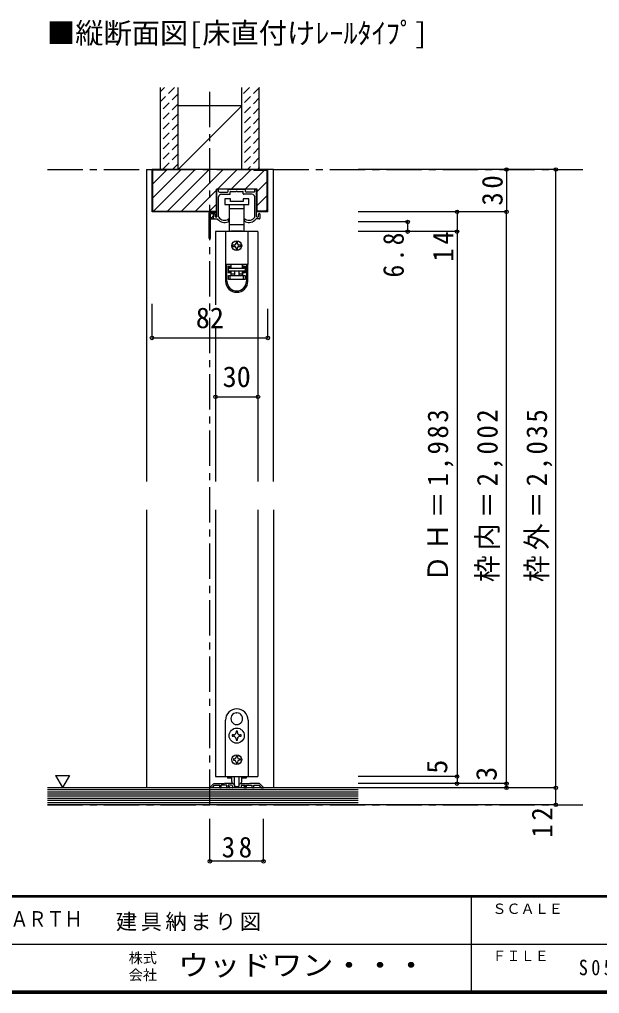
# Model space of a CAD drawing. Units: millimetres at full size, sheet at 1:5; details may follow other scales. Extents: x -973 to 977, y -718 to 696.
# Drawn here: x 155 to 566, y -701 to -11 of the extents above; entities that cross this region are included whole.
import ezdxf
from ezdxf.enums import TextEntityAlignment as Align

# ---------------------------------------------------------------- set-up
doc = ezdxf.new("R2010")
doc.units = ezdxf.units.MM
doc.header["$LTSCALE"] = 5
doc.header["$PDMODE"] = 32
doc.header["$PDSIZE"] = 2.5
doc.linetypes.add('CHAIN1', pattern=[8, 5, -1, 1, -1])
doc.linetypes.add('DASHED1', pattern=[1.8, 1.2, -0.6])
for name, color, linetype in [('0-1_通り芯', 4, 'CHAIN1'), ('0-2_柱', 3, 'Continuous'), ('0-3_仕上げ', 2, 'Continuous'), ('0-4_枠', 3, 'Continuous'), ('0-6_扉', 6, 'Continuous'), ('0-7_金物', 7, 'Continuous'), ('0-A_文字', 7, 'Continuous'), ('0-B_寸法', 7, 'Continuous'), ('0-C_ハッチ', 4, 'DASHED1'), ('F-1_枠', 6, 'Continuous'), ('F-A_文字', 7, 'Continuous')]:
    doc.layers.add(name, color=color, linetype=linetype)
doc.styles.add('HG明朝B', font='')
doc.styles.add('ＭＳ ゴシック', font='')
doc.styles.get('HG明朝B').set_extended_font_data('HG明朝B')
doc.styles.get('ＭＳ ゴシック').set_extended_font_data('MS Gothic')

msp = doc.modelspace()

# ---------------------------------------------------------------- linework, layer by layer
at = {"layer": '0-1_通り芯'}
for p, q in [((289.986, -567.167), (289.986, -59.167)), ((174.986, -117.167), (553.986, -117.167)), ((174.986, -567.167), (553.986, -567.167))]:
    msp.add_line(p, q, dxfattribs=at)
at = {"layer": '0-2_柱', "color": 7}
msp.add_line((312.486, -72.167), (267.486, -117.167), dxfattribs=at)
at = {"layer": '0-2_柱'}
for p, q in [((312.486, -72.167), (267.486, -72.167)), ((312.486, -117.167), (267.486, -117.167))]:
    msp.add_line(p, q, dxfattribs=at)
at = {"layer": '0-3_仕上げ'}
for p, q in [((254.986, -117.167), (254.986, -59.167)), ((267.486, -117.167), (267.486, -59.167)), ((312.486, -117.167), (312.486, -59.167)), ((324.986, -117.167), (324.986, -59.167)), ((394.986, -555.167), (174.986, -555.167)), ((394.986, -567.167), (174.986, -567.167))]:
    msp.add_line(p, q, dxfattribs=at)
at = {"layer": '0-3_仕上げ', "color": 7}
for p, q in [((394.986, -556.667), (174.986, -556.667)), ((394.986, -558.167), (174.986, -558.167)), ((394.986, -559.667), (174.986, -559.667)), ((394.986, -561.167), (174.986, -561.167)), ((394.986, -562.667), (174.986, -562.667)), ((394.986, -564.167), (174.986, -564.167)), ((394.986, -565.667), (174.986, -565.667))]:
    msp.add_line(p, q, dxfattribs=at)
at = {"layer": '0-4_枠', "color": 4}
for p, q in [((244.986, -117.167), (244.986, -338.167)), ((244.986, -117.167), (248.986, -117.167)), ((244.986, -358.167), (244.986, -555.167)), ((334.986, -358.167), (334.986, -555.167))]:
    msp.add_line(p, q, dxfattribs=at)
at = {"layer": '0-4_枠'}
for p, q in [((330.986, -117.167), (248.986, -117.167)), ((248.986, -147.167), (248.986, -117.167)), ((258.986, -117.667), (258.986, -117.167)), ((320.986, -117.667), (320.986, -117.167)), ((330.986, -147.167), (330.986, -117.167)), ((258.986, -117.667), (249.486, -117.667)), ((249.486, -146.667), (249.486, -117.667)), ((320.986, -117.667), (330.486, -117.667)), ((330.486, -146.667), (330.486, -117.667)), ((294.586, -147.167), (294.586, -131.167)), ((294.586, -147.167), (248.986, -147.167)), ((249.486, -146.667), (294.586, -146.667)), ((330.486, -146.667), (323.386, -146.667)), ((330.986, -147.167), (323.386, -147.167))]:
    msp.add_line(p, q, dxfattribs=at)
at = {"layer": '0-4_枠', "color": 4}
msp.add_lwpolyline([(334.986, -338.167), (334.986, -117.167), (330.986, -117.167)], dxfattribs=at)
at = {"layer": '0-4_枠'}
msp.add_lwpolyline([(323.386, -147.167), (323.386, -131.167), (294.586, -131.167)], dxfattribs=at)
at = {"layer": '0-6_扉'}
for p, q in [((323.986, -161.167), (323.986, -338.167)), ((293.986, -228.071), (293.986, -338.167)), ((293.986, -358.167), (293.986, -547.167)), ((323.986, -358.167), (323.986, -547.167)), ((293.986, -547.167), (323.986, -547.167))]:
    msp.add_line(p, q, dxfattribs=at)
msp.add_lwpolyline([(323.986, -161.167), (293.986, -161.167), (293.986, -213.143)], dxfattribs=at)
at = {"layer": '0-7_金物'}
for p, q in [((294.986, -150.467), (294.986, -131.667)), ((295.486, -131.167), (295.686, -131.167)), ((296.186, -132.667), (296.186, -131.667)), ((296.186, -150.79), (296.186, -136.667)), ((296.686, -133.167), (302.336, -133.167)), ((298.186, -134.667), (304.036, -134.667)), ((302.836, -132.667), (302.836, -131.667)), ((303.336, -131.167), (314.636, -131.167)), ((304.336, -134.367), (304.336, -132.967)), ((304.636, -132.667), (308.686, -132.667)), ((308.686, -132.667), (308.986, -132.367)), ((308.986, -132.367), (309.286, -132.667)), ((309.286, -132.667), (313.336, -132.667)), ((317.486, -137.867), (313.486, -137.867)), ((313.636, -134.367), (313.636, -132.967)), ((319.786, -134.667), (313.936, -134.667)), ((315.136, -132.667), (315.136, -131.667)), ((321.286, -133.167), (315.636, -133.167)), ((321.786, -132.667), (321.786, -131.667)), ((321.786, -150.79), (321.786, -136.667)), ((322.486, -131.167), (322.286, -131.167)), ((322.986, -150.467), (322.986, -131.667)), ((303.736, -144.867), (308.986, -144.867)), ((308.986, -144.867), (314.236, -144.867)), ((314.236, -144.867), (314.236, -141.867)), ((314.236, -156.467), (314.236, -144.867)), ((289.386, -165.867), (289.386, -147.867)), ((289.886, -147.367), (294.486, -147.367)), ((290.386, -150.867), (290.386, -148.867)), ((290.686, -151.167), (291.486, -151.167)), ((290.886, -148.367), (293.486, -148.367)), ((292.486, -151.867), (292.486, -148.967)), ((293.686, -150.467), (293.686, -149.367)), ((293.986, -148.867), (293.986, -149.967)), ((294.486, -150.967), (294.186, -150.967)), ((323.486, -150.967), (323.786, -150.967)), ((324.286, -150.467), (324.286, -149.367)), ((325.486, -151.667), (325.486, -148.967)), ((290.386, -165.867), (290.386, -152.467)), ((290.686, -152.167), (292.186, -152.167)), ((292.986, -152.167), (295.285, -152.167)), ((303.486, -153.25), (303.486, -152.667)), ((308.986, -156.467), (303.736, -156.467)), ((303.736, -156.467), (303.736, -160.867)), ((314.236, -156.467), (308.986, -156.467)), ((314.236, -160.867), (314.236, -156.467)), ((314.486, -153.25), (314.486, -152.667)), ((324.986, -152.167), (322.687, -152.167)), ((316.886, -161.167), (301.086, -161.167)), ((301.086, -161.167), (301.086, -184.467)), ((303.736, -160.867), (304.986, -160.867)), ((304.986, -160.867), (304.986, -161.167)), ((312.986, -160.867), (304.986, -160.867)), ((312.986, -160.867), (314.236, -160.867)), ((312.986, -161.167), (312.986, -160.867)), ((316.886, -161.167), (316.886, -184.467)), ((307.486, -170.667), (306.486, -170.667)), ((306.486, -171.667), (307.486, -171.667)), ((308.486, -168.667), (308.486, -169.667)), ((309.486, -169.667), (309.486, -168.667)), ((311.486, -170.667), (310.486, -170.667)), ((310.486, -171.667), (311.486, -171.667)), ((308.486, -172.667), (308.486, -173.667)), ((309.486, -173.667), (309.486, -172.667)), ((316.886, -184.467), (301.086, -184.467)), ((301.086, -184.467), (301.086, -184.567)), ((302.086, -184.567), (301.086, -184.567)), ((301.086, -184.567), (301.086, -196.267)), ((304.786, -184.567), (302.086, -184.567)), ((302.086, -196.267), (302.086, -184.567)), ((302.886, -185.567), (302.886, -190.267)), ((302.886, -185.567), (304.786, -185.567)), ((304.086, -184.567), (304.086, -184.467)), ((304.786, -184.567), (304.786, -185.567)), ((304.986, -186.667), (304.986, -184.467)), ((312.986, -184.467), (312.986, -186.667)), ((315.886, -184.567), (313.186, -184.567)), ((313.186, -185.567), (313.186, -184.567)), ((313.186, -186.567), (313.186, -185.567)), ((313.186, -185.567), (315.086, -185.567)), ((313.886, -184.467), (313.886, -184.567)), ((315.086, -190.267), (315.086, -185.567)), ((315.886, -184.567), (315.886, -196.267)), ((316.886, -184.567), (315.886, -184.567)), ((316.886, -184.467), (316.886, -184.567)), ((316.886, -196.267), (316.886, -184.567)), ((302.886, -189.267), (304.786, -189.267)), ((304.786, -190.267), (302.886, -190.267)), ((303.086, -186.667), (303.086, -187.167)), ((304.986, -186.667), (303.086, -186.667)), ((303.086, -187.167), (314.886, -187.167)), ((303.086, -189.167), (303.086, -187.167)), ((314.886, -189.167), (303.086, -189.167)), ((303.086, -192.167), (304.086, -192.167)), ((304.086, -192.167), (313.886, -192.167)), ((304.086, -192.167), (304.086, -195.167)), ((304.786, -189.267), (304.786, -190.267)), ((304.786, -190.267), (304.786, -192.167)), ((304.986, -191.167), (304.986, -189.167)), ((307.486, -189.167), (307.486, -192.167)), ((310.486, -189.167), (310.486, -192.167)), ((310.486, -191.167), (312.986, -191.167)), ((314.886, -186.667), (312.986, -186.667)), ((315.086, -186.567), (313.186, -186.567)), ((315.086, -190.267), (313.186, -190.267)), ((313.186, -192.167), (313.186, -190.267)), ((313.886, -192.167), (314.886, -192.167)), ((314.886, -187.167), (314.886, -186.667)), ((314.886, -187.167), (314.886, -189.167)), ((314.886, -192.167), (314.886, -195.167)), ((313.886, -195.167), (304.086, -195.167)), ((308.887, -502.018), (308.986, -502.117)), ((309.085, -502.018), (308.986, -502.117)), ((300.986, -547.167), (300.986, -507.167)), ((305.344, -508.156), (305.479, -508.192)), ((305.443, -508.327), (305.479, -508.192)), ((312.629, -508.156), (312.494, -508.192)), ((312.53, -508.327), (312.494, -508.192)), ((316.986, -507.167), (316.986, -547.167)), ((309.486, -515.967), (309.486, -515.017)), ((305.836, -517.667), (305.836, -518.667)), ((306.786, -517.667), (305.836, -517.667)), ((305.836, -518.667), (306.786, -518.667)), ((308.486, -520.367), (308.486, -521.317)), ((308.486, -521.317), (309.486, -521.317)), ((309.486, -521.317), (309.486, -520.367)), ((306.586, -534.667), (306.586, -535.667)), ((307.186, -534.667), (306.586, -534.667)), ((306.586, -535.667), (307.186, -535.667)), ((308.486, -532.767), (308.486, -533.367)), ((308.486, -532.767), (309.486, -532.767)), ((308.486, -536.967), (308.486, -537.567)), ((309.486, -537.567), (308.486, -537.567)), ((309.486, -532.767), (309.486, -533.367)), ((309.486, -536.967), (309.486, -537.567)), ((310.786, -534.667), (311.386, -534.667)), ((311.386, -535.667), (310.786, -535.667)), ((311.386, -534.667), (311.386, -535.667)), ((300.986, -547.167), (316.986, -547.167)), ((302.386, -547.167), (302.386, -548.367)), ((305.519, -548.367), (302.386, -548.367)), ((305.486, -550.588), (305.486, -547.167)), ((307.486, -553.788), (307.486, -547.167)), ((310.486, -547.167), (310.486, -553.788)), ((315.586, -548.367), (312.454, -548.367)), ((312.486, -550.588), (312.486, -547.167)), ((315.586, -547.167), (315.586, -548.367)), ((307.786, -554.088), (310.186, -554.088))]:
    msp.add_line(p, q, dxfattribs=at)
at = {"layer": '0-7_金物', "color": 3}
for p, q in [((292.411, -552.46), (290.045, -554.825)), ((291.786, -555.167), (290.186, -555.167)), ((291.986, -554.581), (293.201, -553.367)), ((291.986, -554.967), (291.986, -554.581)), ((293.118, -552.167), (299.686, -552.167)), ((293.201, -553.367), (296.986, -553.367)), ((296.986, -554.867), (296.986, -553.367)), ((297.286, -555.167), (297.686, -555.167)), ((297.986, -554.867), (297.986, -553.367)), ((305.758, -552.167), (300.286, -552.167)), ((303.586, -555.167), (302.286, -555.167)), ((305.386, -553.367), (302.986, -553.367)), ((302.986, -553.367), (302.986, -554.367)), ((303.586, -554.367), (302.986, -554.367)), ((305.886, -553.867), (305.886, -554.867)), ((305.911, -552.191), (307.04, -552.555)), ((311.786, -555.167), (306.186, -555.167)), ((307.386, -553.031), (307.386, -554.067)), ((307.686, -554.367), (310.286, -554.367)), ((310.586, -553.031), (310.586, -554.067)), ((312.061, -552.191), (310.933, -552.555)), ((312.086, -553.867), (312.086, -554.867)), ((312.215, -552.167), (317.686, -552.167)), ((312.586, -553.367), (314.986, -553.367)), ((314.386, -554.367), (314.986, -554.367)), ((314.386, -555.167), (315.686, -555.167)), ((314.986, -553.367), (314.986, -554.367)), ((315.986, -554.867), (315.986, -553.367)), ((315.986, -553.367), (319.986, -553.367)), ((324.855, -552.167), (318.286, -552.167)), ((319.986, -554.867), (319.986, -553.367)), ((320.686, -555.167), (320.286, -555.167)), ((320.986, -553.367), (324.772, -553.367)), ((320.986, -554.867), (320.986, -553.367)), ((325.986, -554.581), (324.772, -553.367)), ((325.562, -552.46), (327.928, -554.825)), ((325.986, -554.967), (325.986, -554.581)), ((326.186, -555.167), (327.786, -555.167))]:
    msp.add_line(p, q, dxfattribs=at)
at = {"layer": '0-7_金物'}
for points in [[(300.486, -141.867), (308.986, -141.867), (317.486, -141.867), (317.486, -137.867)], [(313.486, -137.867), (313.486, -139.867), (304.486, -139.867), (304.486, -137.867), (300.486, -137.867), (300.486, -141.867)], [(303.736, -141.867), (303.736, -144.867), (303.736, -156.467)], [(304.786, -185.567), (304.786, -186.567), (302.886, -186.567)], [(304.086, -195.167), (303.086, -195.167), (303.086, -192.167)], [(304.986, -192.167), (304.986, -191.167), (307.486, -191.167)], [(312.986, -189.167), (312.986, -191.167), (312.986, -192.167)], [(313.186, -190.267), (313.186, -189.267), (315.086, -189.267)], [(314.886, -195.167), (313.886, -195.167), (313.886, -192.167)], [(309.486, -515.017), (308.486, -515.017), (308.486, -515.967)], [(311.186, -518.667), (312.136, -518.667), (312.136, -517.667), (311.186, -517.667)]]:
    msp.add_lwpolyline(points, dxfattribs=at)
at = {"layer": '0-7_金物', "color": 3}
for points in [[(301.986, -554.867), (301.986, -553.367), (297.986, -553.367)], [(299.686, -552.167), (299.986, -552.467), (300.286, -552.167)], [(318.286, -552.167), (317.986, -552.467), (317.686, -552.167)]]:
    msp.add_lwpolyline(points, dxfattribs=at)
at = {"layer": '0-7_金物'}
for centre, radius in [((308.986, -171.167), 3.5), ((308.986, -518.167), 5.35), ((308.986, -535.167), 3.5)]:
    msp.add_circle(centre, radius, dxfattribs=at)
for centre, radius, start, end in [((295.486, -131.667), 0.5, 90, 180), ((295.686, -131.667), 0.5, 0, 90), ((296.686, -132.667), 0.5, 180, 270), ((298.186, -136.667), 2, 90, 180), ((302.336, -132.667), 0.5, 270, 0), ((303.336, -131.667), 0.5, 90, 180), ((304.036, -134.367), 0.3, 270, 0), ((304.636, -132.967), 0.3, 90, 180), ((313.336, -132.967), 0.3, 0, 90), ((313.936, -134.367), 0.3, 180, 270), ((314.636, -131.667), 0.5, 0, 90), ((315.636, -132.667), 0.5, 180, 270), ((319.786, -136.667), 2, 0, 90), ((321.286, -132.667), 0.5, 270, 0), ((322.286, -131.667), 0.5, 90, 180), ((322.486, -131.667), 0.5, 0, 90), ((289.886, -147.867), 0.5, 90, 180), ((290.886, -148.867), 0.5, 90, 180), ((290.686, -150.867), 0.3, 180, 270), ((291.986, -151.167), 0.5, 0, 180), ((293.086, -148.967), 0.6, 0, 180), ((292.986, -151.667), 0.5, 180, 270.00019), ((293.486, -148.867), 0.5, 0, 90), ((293.686, -149.167), 0.2, 270, 90), ((294.186, -150.467), 0.5, 180, 270), ((293.986, -150.167), 0.2, 90, 270), ((294.486, -150.367), 0.5, 180, 0), ((294.486, -147.867), 0.5, 0, 90), ((294.486, -150.467), 0.5, 270, 0), ((296.486, -150.79), 0.3, 180, 213.92311), ((300.386, -148.167), 5, 213.92311, 301.89079), ((317.586, -148.167), 5, 238.10921, 326.07689), ((321.486, -150.79), 0.3, 326.07689, 0), ((323.486, -150.467), 0.5, 180, 270), ((323.786, -150.467), 0.5, 270, 0), ((324.286, -149.167), 0.2, 90, 270), ((324.886, -148.967), 0.6, 0, 180), ((324.986, -151.667), 0.5, 269.99981, 0), ((290.686, -152.467), 0.3, 90, 180), ((292.186, -151.867), 0.3, 270, 0), ((296.986, -151.115), 2, 211.73927, 220.92587), ((300.386, -148.167), 6.5, 220.92587, 292.44644), ((302.486, -153.25), 1, 292.44644, 0), ((303.186, -152.667), 0.3, 0, 121.89079), ((314.786, -152.667), 0.3, 58.10921, 180), ((315.486, -153.25), 1, 180, 247.55356), ((317.586, -148.167), 6.5, 247.55356, 319.07413), ((320.986, -151.115), 2, 319.07413, 328.26073), ((289.886, -165.867), 0.5, 180, 0), ((306.486, -171.167), 0.5, 90, 180), ((306.486, -171.167), 0.5, 180, 270), ((307.486, -169.667), 1, 270, 0), ((307.486, -172.667), 1, 0, 90), ((308.986, -168.667), 0.5, 90, 180), ((308.986, -168.667), 0.5, 0, 90), ((310.486, -169.667), 1, 180, 270), ((310.486, -172.667), 1, 90, 180), ((311.486, -171.167), 0.5, 0, 90), ((311.486, -171.167), 0.5, 270, 0), ((308.986, -173.667), 0.5, 180, 270), ((308.986, -173.667), 0.5, 270, 0), ((308.986, -196.267), 7.9, 180, 0), ((308.986, -196.267), 6.9, 180, 0), ((308.986, -507.167), 8, 0, 180), ((308.986, -506.167), 4.15, 91.3645, 208.6355), ((308.986, -506.167), 4.15, 331.3645, 88.6355), ((308.986, -506.167), 4.15, 211.3645, 328.6355), ((306.786, -515.967), 1.7, 270, 0), ((311.186, -515.967), 1.7, 180, 270), ((306.786, -520.367), 1.7, 0, 90), ((311.186, -520.367), 1.7, 90, 180), ((307.186, -533.367), 1.3, 270, 0), ((307.186, -536.967), 1.3, 0, 90), ((310.786, -533.367), 1.3, 180, 270), ((310.786, -536.967), 1.3, 90, 180), ((307.486, -550.588), 2, 180, 264.78409), ((310.486, -550.588), 2, 275.21591, 0), ((307.286, -552.779), 0.2, 0, 84.78409), ((307.786, -553.788), 0.3, 180, 270), ((310.186, -553.788), 0.3, 270, 0), ((310.686, -552.779), 0.2, 95.21591, 180)]:
    msp.add_arc(centre, radius, start, end, dxfattribs=at)
at = {"layer": '0-7_金物', "color": 3}
for centre, radius, start, end in [((290.186, -554.967), 0.2, 135, 270), ((291.786, -554.967), 0.2, 270, 0), ((293.118, -553.167), 1, 90, 135), ((297.286, -554.867), 0.3, 180, 270), ((297.686, -554.867), 0.3, 270, 0), ((302.286, -554.867), 0.3, 180, 270), ((303.586, -554.767), 0.4, 0, 90), ((303.586, -554.767), 0.4, 270, 0), ((305.386, -553.867), 0.5, 0, 90), ((305.758, -552.667), 0.5, 72.1213, 90), ((306.186, -554.867), 0.3, 180, 270), ((306.886, -553.031), 0.5, 0, 72.1213), ((307.686, -554.067), 0.3, 180, 270), ((310.286, -554.067), 0.3, 270, 0), ((311.086, -553.031), 0.5, 107.8787, 180), ((311.786, -554.867), 0.3, 270, 0), ((312.215, -552.667), 0.5, 90, 107.8787), ((312.586, -553.867), 0.5, 90, 180), ((314.386, -554.767), 0.4, 90, 180), ((314.386, -554.767), 0.4, 180, 270), ((315.686, -554.867), 0.3, 270, 0), ((320.286, -554.867), 0.3, 180, 270), ((320.686, -554.867), 0.3, 270, 0), ((324.855, -553.167), 1, 45, 90), ((326.186, -554.967), 0.2, 180, 270), ((327.786, -554.967), 0.2, 270, 45)]:
    msp.add_arc(centre, radius, start, end, dxfattribs=at)
at = {"layer": '0-A_文字'}
for p, q in [((180.551, -546.353), (190.551, -546.353)), ((180.551, -546.353), (185.551, -555.013)), ((190.551, -546.353), (185.551, -555.013))]:
    msp.add_line(p, q, dxfattribs=at)
at = {"layer": '0-B_寸法', "color": 4}
for p, q in [((534.986, -117.167), (394.986, -117.167)), ((499.986, -117.167), (499.986, -147.167)), ((534.986, -555.167), (534.986, -117.167)), ((499.986, -147.167), (394.986, -147.167)), ((464.986, -147.167), (464.986, -161.167)), ((499.986, -552.167), (499.986, -147.167)), ((429.986, -154.367), (394.986, -154.367)), ((429.986, -154.367), (429.986, -161.167)), ((464.986, -161.167), (394.986, -161.167)), ((464.986, -161.167), (464.986, -547.167)), ((248.986, -236.471), (248.986, -212.413)), ((330.986, -236.471), (330.986, -215.913)), ((248.986, -236.471), (330.986, -236.471)), ((293.986, -278.167), (323.986, -278.167)), ((464.986, -547.167), (394.986, -547.167)), ((464.986, -547.167), (464.986, -552.167)), ((499.986, -552.167), (394.986, -552.167)), ((534.986, -555.167), (394.986, -555.167)), ((499.986, -555.167), (499.986, -552.167)), ((534.986, -567.167), (534.986, -555.167)), ((534.986, -567.167), (394.986, -567.167)), ((289.986, -607.167), (289.986, -577.167)), ((327.986, -607.167), (327.986, -577.167)), ((327.986, -607.167), (289.986, -607.167))]:
    msp.add_line(p, q, dxfattribs=at)
at = {"layer": '0-B_寸法'}
for p in [(499.986, -117.167), (534.986, -117.167), (464.986, -147.167), (499.986, -147.167), (429.986, -154.367), (429.986, -161.167), (464.986, -161.167), (248.986, -236.471), (330.986, -236.471), (293.986, -278.167), (323.986, -278.167), (464.986, -547.167), (464.986, -552.167), (499.986, -552.167), (499.986, -555.167), (534.986, -555.167), (534.986, -567.167), (289.986, -607.167), (327.986, -607.167)]:
    msp.add_point(p, dxfattribs=at)
at = {"layer": '0-C_ハッチ'}
for p, q in [((264.883, -59.167), (254.986, -69.063)), ((257.812, -59.167), (254.986, -61.992)), ((325.091, -59.167), (312.486, -71.772)), ((318.02, -59.167), (312.486, -64.7)), ((267.486, -63.634), (254.986, -76.134)), ((324.986, -66.343), (312.486, -78.843)), ((267.486, -70.705), (254.986, -83.205)), ((324.986, -73.414), (312.486, -85.914)), ((267.486, -77.777), (254.986, -90.277)), ((324.986, -80.485), (312.486, -92.985)), ((267.486, -84.848), (254.986, -97.348)), ((324.986, -87.556), (312.486, -100.056)), ((267.486, -91.919), (254.986, -104.419)), ((324.986, -94.627), (312.486, -107.127)), ((267.486, -98.99), (254.986, -111.49)), ((324.986, -101.698), (312.486, -114.198)), ((267.486, -106.061), (256.38, -117.167)), ((324.986, -108.769), (316.589, -117.167)), ((267.486, -113.132), (263.451, -117.167)), ((324.986, -115.84), (323.66, -117.167))]:
    msp.add_line(p, q, dxfattribs=at)
at = {"layer": '0-C_ハッチ', "linetype": 'Continuous'}
for p, q in [((249.486, -127.438), (259.757, -117.167)), ((249.486, -137.337), (269.657, -117.167)), ((250.056, -146.667), (279.556, -117.167)), ((259.956, -146.667), (289.456, -117.167)), ((269.855, -146.667), (299.355, -117.167)), ((295.255, -131.167), (309.255, -117.167)), ((305.154, -131.167), (319.154, -117.167)), ((315.054, -131.167), (328.554, -117.667)), ((323.386, -132.734), (330.486, -125.634)), ((279.755, -146.667), (294.586, -131.835)), ((323.386, -142.633), (330.486, -135.533)), ((289.654, -146.667), (294.586, -141.735)), ((330.486, -145.433), (329.252, -146.667))]:
    msp.add_line(p, q, dxfattribs=at)
at = {"layer": 'F-1_枠'}
for p, q in [((976.653, -631.667), (-973.347, -631.667)), ((976.653, -632.5), (-973.347, -632.5)), ((474.986, -632.5), (474.986, -699.167)), ((1.653, -665.833), (974.986, -665.834)), ((976.653, -699.167), (-973.347, -699.167)), ((976.653, -700), (-973.347, -700)), ((976.653, -700.833), (-973.347, -700.833))]:
    msp.add_line(p, q, dxfattribs=at)

# ---------------------------------------------------------------- texts
at = {"layer": '0-A_文字', "style": 'ＭＳ ゴシック'}
msp.add_text('■縦断面図[床直付けﾚｰﾙﾀｲﾌﾟ]', height=14.66, dxfattribs=at).set_placement((174.625, -32.347), align=Align.BOTTOM_LEFT)
at = {"layer": '0-B_寸法', "style": 'ＭＳ ゴシック'}
for s, p in [('82', (279.986, -233.971)), ('30', (298.986, -275.667))]:
    msp.add_text(s, height=14.66, dxfattribs=at).set_placement(p, align=Align.BOTTOM_LEFT)
for s, p in [('5', (462.486, -545.167)), ('3', (497.486, -550.167))]:
    msp.add_text(s, height=14.66, rotation=90, dxfattribs=at).set_placement(p, align=Align.BOTTOM_LEFT)
at = {"layer": '0-B_寸法', "char_height": 14.66, "attachment_point": 7, "rotation": 90, "style": 'ＭＳ ゴシック'}
for s, insert in [('\\T1.27;\\W0.95;30', (497.486, -142.792)), ('\\T1.27;\\W0.9;6.8', (427.486, -193.667)), ('\\T1.27;\\W0.95;14', (462.486, -182.417)), ('\\T1.19;\\W0.95;ＤＨ＝1,983', (462.486, -409.417)), ('\\T1.19;\\W0.95;枠内＝2,002', (497.486, -409.417)), ('\\T1.19;\\W0.95;枠外＝2,035', (532.486, -409.417)), ('\\T1.27;\\W0.95;12', (532.486, -590.417))]:
    msp.add_mtext(s, dxfattribs=dict(at, insert=insert))
at = {"layer": '0-B_寸法', "insert": (298.361, -604.667), "char_height": 14.66, "attachment_point": 7, "style": 'ＭＳ ゴシック'}
msp.add_mtext('\\T1.27;\\W0.95;38', dxfattribs=at)
at = {"layer": 'F-A_文字', "style": 'ＭＳ ゴシック'}
for s, p in [('ＳＣＡＬＥ', (489.986, -646.667)), ('株式', (232.486, -681.5)), ('ＦＩＬＥ', (489.986, -680)), ('会社', (232.486, -693.5))]:
    msp.add_text(s, height=7.331, dxfattribs=at).set_placement(p, align=Align.BOTTOM_LEFT)
at = {"layer": 'F-A_文字'}
for s, height, style, width, p in [('ＰＩＮＯＥＡＲＴＨ', 11, 'HG明朝B', 0.85, (84.986, -656.798)), ('ウッドワン・・・', 14.66, 'ＭＳ ゴシック', 1.1, (267.486, -692.5))]:
    msp.add_text(s, height=height, dxfattribs=dict(at, style=style, width=width)).set_placement(p, align=Align.BOTTOM_LEFT)
at = {"layer": 'F-A_文字', "char_height": 11, "attachment_point": 7, "style": 'ＭＳ ゴシック'}
for s, insert in [('\\T1.17;建具納まり図', (223.389, -656.667)), ('\\T1.39;\\W0.85;S05-A1644a_S01', (551.236, -690.001))]:
    msp.add_mtext(s, dxfattribs=dict(at, insert=insert))

doc.saveas('drawing.dxf')
